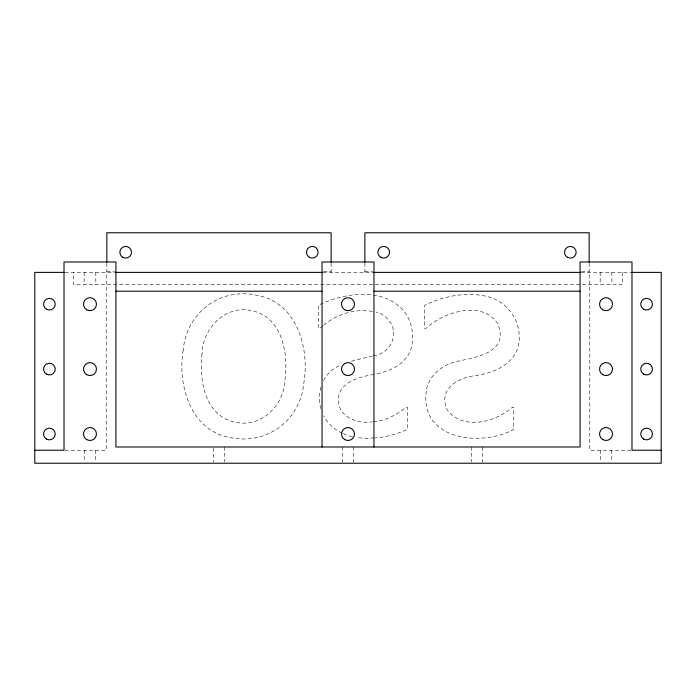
<?xml version="1.0" encoding="UTF-8"?>
<svg xmlns="http://www.w3.org/2000/svg" width="696" height="696" viewBox="0 0 696 696"><rect width="100%" height="100%" fill="white"/><g stroke="black" fill="none" stroke-linecap="round" stroke-linejoin="round"><path stroke-width="0.52" stroke-dasharray="3.48 2.61" d="M320.934 387.167C318.872 394.371 318.768 402.358 321.074 409.509M323.605 380.442C327.285 373.326 333.854 367.566 341.414 364.887M322.848 325.858L319.603 328.399L318.298 328.399L318.298 305.266C344.972 292.337 385.045 286.404 405.49 313.148C412.476 323.483 414.216 336.455 411.118 348.444C406.246 364.173 390.012 371.194 375.109 374.204M323.666 325.223C337.395 313.792 356.265 307.954 373.961 311.747M372.482 355.908L351.315 361.224M373.465 355.656C388.559 354.107 397.955 338.099 391.604 324.188L385.723 316.784L381.347 313.992L376.031 311.991M374.1 374.474C355.595 377.075 330.965 385.662 340.518 409.431C347.043 420.106 360.545 423.499 372.316 421.889M373.326 421.793C385.419 420.819 396.711 414.92 405.968 407.299L407.369 407.299L407.369 429.397C397.268 434.034 386.41 437.036 375.327 437.88M374.3 437.932L366.053 438.358L356.291 437.636M106.853 271.727L114.44 271.727M323.536 271.727L331.122 271.727M364.878 271.727L372.464 271.727M581.56 271.727L589.147 271.727M65.093 272.38L114.857 272.38M323.118 272.38L373.961 272.38M581.143 272.38L630.907 272.38M65.024 450.234L106.201 450.234L106.201 272.38M630.976 450.234L589.799 450.234L589.799 272.38M352.359 436.688L347.443 435.496L343.032 433.512M342.154 433.121C334.393 429.528 327.685 423.385 323.64 415.825M622.25 272.38L622.25 284.707L73.75 284.707L73.75 272.38M611.871 272.38L611.871 284.707M611.54 450.234L611.54 462.135M600.509 450.234L600.509 462.135M600.187 272.38L600.187 284.707M589.147 263.071L589.147 272.38M482.528 446.989L482.528 462.135M471.497 446.989L471.497 462.135M364.878 263.071L364.878 272.38M353.516 446.989L353.516 462.135M342.484 446.989L342.484 462.135M331.122 263.071L331.122 272.38M224.504 446.989L224.504 462.135M213.472 448.076L213.472 462.135M106.853 263.071L106.853 272.38M95.813 272.38L95.813 284.707M95.491 450.234L95.491 462.135M84.46 450.234L84.46 462.135M84.129 272.38L84.129 284.707M202.058 353.49C198.882 379.068 204.424 415.268 234.16 421.906C260.887 428.884 284.377 405.324 285.003 379.363C288.449 353.62 282.498 317.698 252.752 310.929C226.226 304.048 202.727 327.781 202.058 353.49M183.205 350.175C177.271 384.931 190.661 430.807 230.176 437.523C266.794 445.553 300.733 419.975 303.865 382.748C309.894 347.826 296.305 301.751 256.546 295.226C219.884 287.213 186.284 313.043 183.205 350.175M426.335 390.987C419.34 440.159 481.206 447.171 513.779 429.397L513.779 407.299L512.378 407.299C495.213 422.472 462.414 430.868 446.928 409.431C437.949 387.637 459.386 377.189 477.5 375.257C497.979 372.151 520.356 360.302 519.19 336.507C519.242 319.246 507.549 303.534 491.446 297.714C469.322 290.85 445.214 295.443 424.708 305.266L424.708 328.399L426.022 328.399C443.43 312.052 482.285 299.35 498.014 324.188C508.828 352.35 477.308 357.1 457.724 361.224C442.83 364.452 428.571 375.109 426.335 390.987"/><path stroke-width="1.04" d="M64.015 272.38L34.8 272.38L34.8 463.223L661.2 463.223L661.2 272.38L631.985 272.38M115.519 272.38L322.457 272.38M373.543 272.38L580.481 272.38M115.936 291.206L322.039 291.206M373.961 291.206L580.064 291.206M34.8 450.234L64.015 450.234L64.015 261.992L115.936 261.992L115.936 446.989L580.064 446.989L580.064 261.992L631.985 261.992L631.985 450.234L661.2 450.234M589.147 261.992L589.147 232.777L364.878 232.777L364.878 261.992M373.961 446.989L373.961 261.992L322.039 261.992L322.039 446.989M331.122 261.992L331.122 232.777L106.853 232.777L106.853 261.992M122.757 257.311A5.846 5.846 0 0 0 131.518 252.256A5.846 5.846 0 0 0 122.757 247.193A5.846 5.846 0 0 0 122.757 257.311M309.381 257.311A5.846 5.846 0 0 0 318.142 252.256A5.846 5.846 0 0 0 309.381 247.193A5.846 5.846 0 0 0 309.381 257.311M380.782 257.311A5.846 5.846 0 0 0 389.543 252.256A5.846 5.846 0 0 0 380.782 247.193A5.846 5.846 0 0 0 380.782 257.311M567.405 257.311A5.846 5.846 0 0 0 576.166 252.256A5.846 5.846 0 0 0 567.405 247.193A5.846 5.846 0 0 0 567.405 257.311M643.669 309.241A5.846 5.846 0 0 0 652.439 304.187A5.846 5.846 0 0 0 643.669 299.123A5.846 5.846 0 0 0 643.669 309.241M643.669 374.152A5.846 5.846 0 0 0 652.439 369.098A5.846 5.846 0 0 0 643.669 364.034A5.846 5.846 0 0 0 643.669 374.152M643.669 439.072A5.846 5.846 0 0 0 652.439 434.008A5.846 5.846 0 0 0 643.669 428.945A5.846 5.846 0 0 0 643.669 439.072M46.484 439.072A5.846 5.846 0 0 0 55.245 434.008A5.846 5.846 0 0 0 46.484 428.945A5.846 5.846 0 0 0 46.484 439.072M46.484 374.152A5.846 5.846 0 0 0 55.245 369.098A5.846 5.846 0 0 0 46.484 364.034A5.846 5.846 0 0 0 46.484 374.152M46.484 309.241A5.846 5.846 0 0 0 55.245 304.187A5.846 5.846 0 0 0 46.484 299.123A5.846 5.846 0 0 0 46.484 309.241M602.779 439.628A6.49 6.49 0 0 0 612.515 434.008A6.49 6.49 0 0 0 602.779 428.388A6.49 6.49 0 0 0 602.779 439.628M602.779 374.718A6.49 6.49 0 0 0 612.515 369.098A6.49 6.49 0 0 0 602.779 363.477A6.49 6.49 0 0 0 602.779 374.718M602.779 309.807A6.49 6.49 0 0 0 612.515 304.187A6.49 6.49 0 0 0 602.779 298.567A6.49 6.49 0 0 0 602.779 309.807M344.755 439.628A6.49 6.49 0 0 0 354.49 434.008A6.49 6.49 0 0 0 344.755 428.388A6.49 6.49 0 0 0 344.755 439.628M344.755 374.718A6.49 6.49 0 0 0 354.49 369.098A6.49 6.49 0 0 0 344.755 363.477A6.49 6.49 0 0 0 344.755 374.718M344.755 309.807A6.49 6.49 0 0 0 354.49 304.187A6.49 6.49 0 0 0 344.755 298.567A6.49 6.49 0 0 0 344.755 309.807M86.73 439.628A6.49 6.49 0 0 0 96.466 434.008A6.49 6.49 0 0 0 86.73 428.388A6.49 6.49 0 0 0 86.73 439.628M86.73 374.718A6.49 6.49 0 0 0 96.466 369.098A6.49 6.49 0 0 0 86.73 363.477A6.49 6.49 0 0 0 86.73 374.718M86.73 309.807A6.49 6.49 0 0 0 96.466 304.187A6.49 6.49 0 0 0 86.73 298.567A6.49 6.49 0 0 0 86.73 309.807"/></g></svg>
